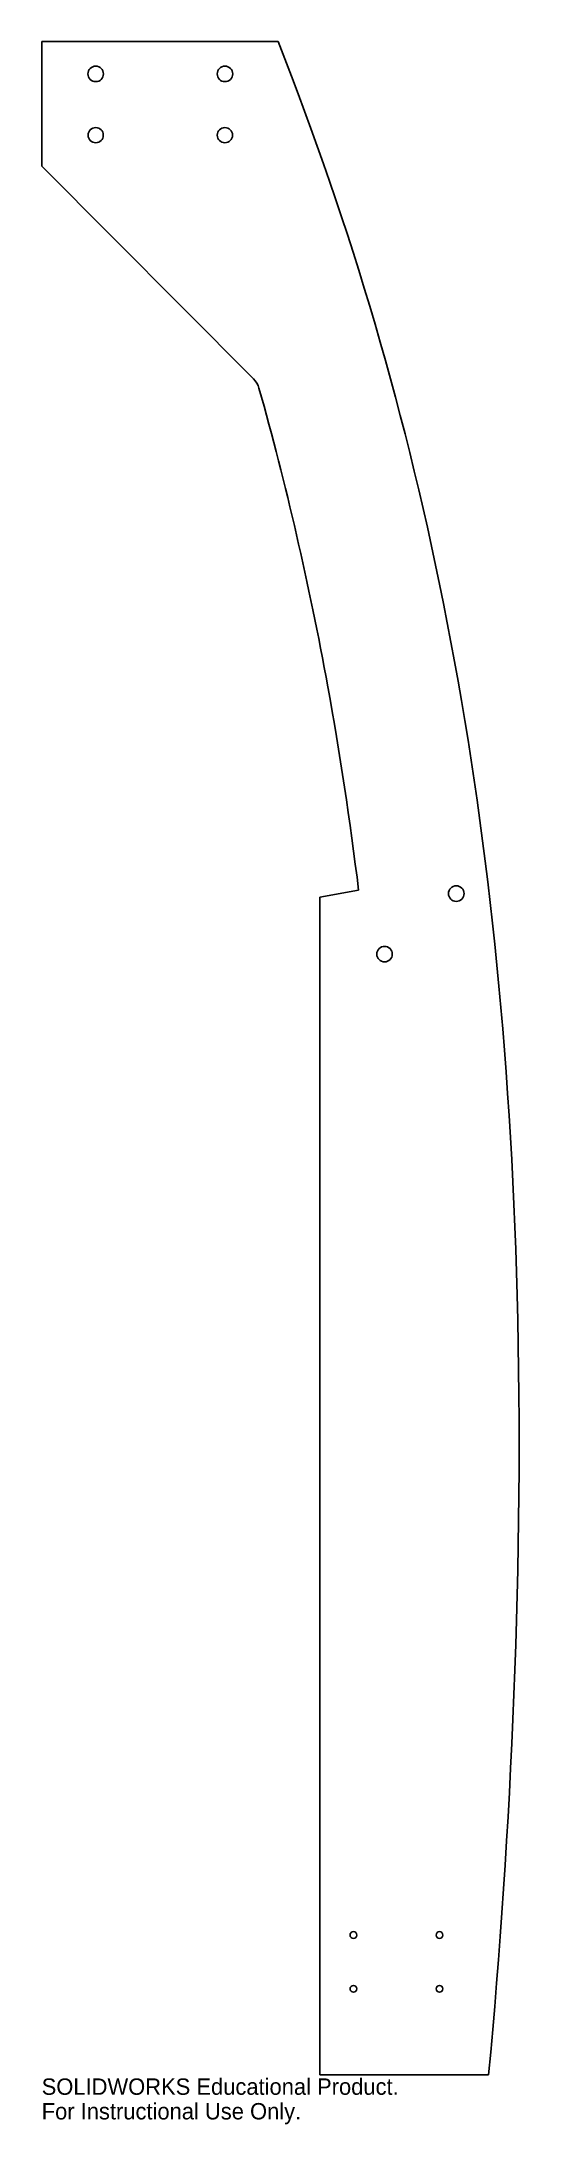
# Model space of a CAD drawing. Header units: inches. Extents: x 13.5 to 19.1, y 105.1 to 129.3.
import ezdxf

# ---------------------------------------------------------------- set-up
doc = ezdxf.new("R2010")
doc.units = ezdxf.units.IN
doc.header["$MEASUREMENT"] = 0
doc.styles.add('SLDTEXTSTYLE0', font='Arail.ttf')

msp = doc.modelspace()

# ---------------------------------------------------------------- linework, layer by layer
at = {"color": 1, "linetype": 'Continuous', "lineweight": 25}
for p, q in [((13.532, 127.815), (13.535, 129.261)), ((13.535, 129.261), (16.275, 129.261)), ((15.991, 125.346), (13.532, 127.815)), ((16.76, 119.326), (17.211, 119.406)), ((16.76, 119.326), (16.76, 105.65)), ((18.72, 105.65), (16.76, 105.65))]:
    msp.add_line(p, q, dxfattribs=at)
for centre, radius in [((14.159, 128.886), 0.09), ((15.659, 128.886), 0.09), ((14.159, 128.175), 0.0885), ((15.659, 128.175), 0.0885), ((18.344, 119.368), 0.09), ((17.512, 118.665), 0.09), ((17.15, 107.275), 0.0391), ((18.15, 107.275), 0.0391), ((17.15, 106.65), 0.0391), ((18.15, 106.65), 0.0391)]:
    msp.add_circle(centre, radius, dxfattribs=at)
msp.add_arc((15.813, 125.17), 0.25, 15.7674, 44.8847, dxfattribs=at)
for points, knots in [([(16.275, 129.261), (17.967, 124.975), (18.898, 120.405), (19.134, 111.621), (18.979, 108.444), (18.72, 105.65)], [-58.730363, -58.730363, -58.730363, -58.730363, -26.539832, -26.539832, -9.112492, -9.112492, -9.112492, -9.112492]), ([(17.211, 119.406), (17.111, 120.217), (16.992, 121.004), (16.853, 121.77), (16.635, 122.971), (16.369, 124.121), (16.054, 125.238)], [36.269579, 36.269579, 36.269579, 36.269579, 41.574535, 41.574535, 41.574535, 49.883772, 49.883772, 49.883772, 49.883772])]:
    msp.add_open_spline(points, degree=3, knots=knots, dxfattribs=at)

# ---------------------------------------------------------------- texts
at = {"color": 7, "linetype": 'Continuous', "char_height": 0.1903, "attachment_point": 1, "style": 'SLDTEXTSTYLE0'}
for s, insert in [('SOLIDWORKS Educational Product.', (13.532, 105.61)), ('For Instructional Use Only.', (13.532, 105.324))]:
    msp.add_mtext(s, dxfattribs=dict(at, insert=insert))

doc.saveas('drawing.dxf')
